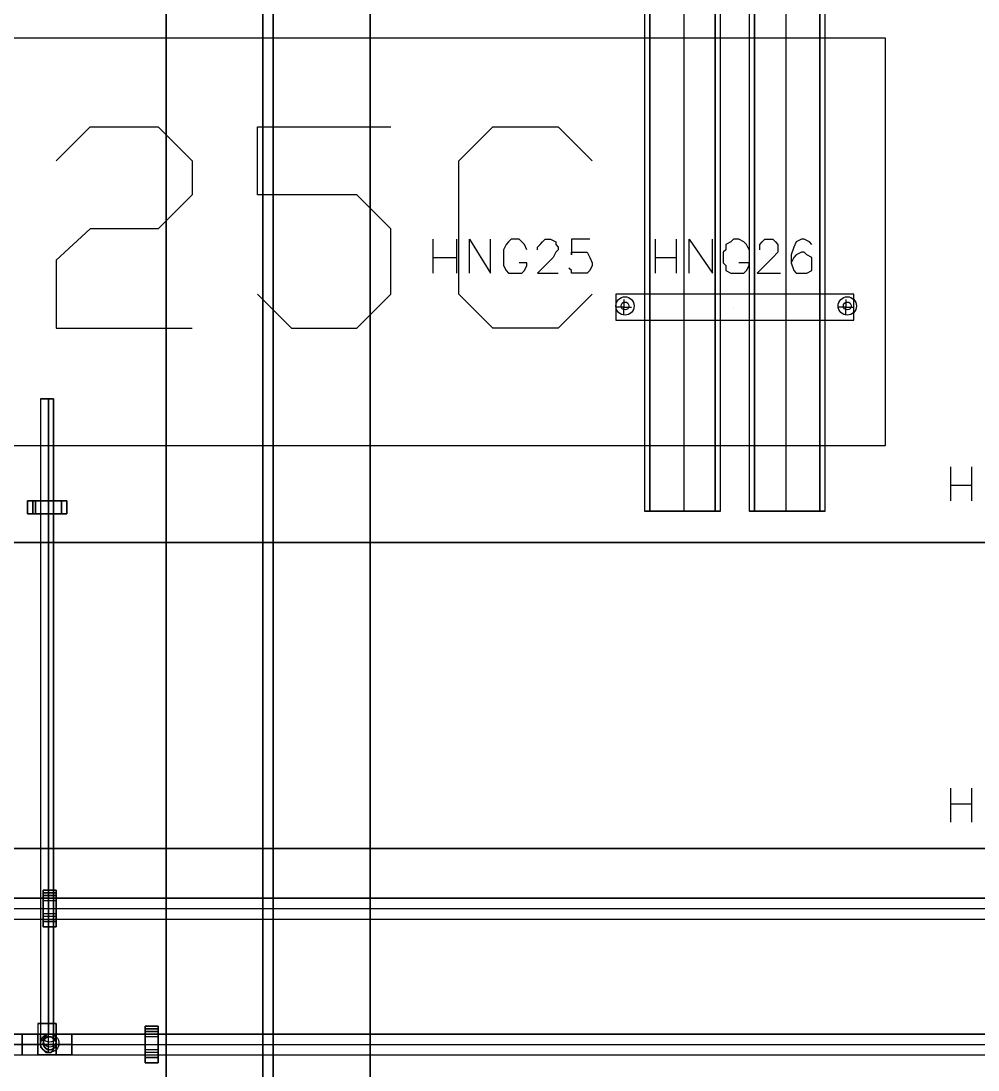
# Model space of a CAD drawing. Header units: metres. Extents: x 114 to 218, y 8 to 180.
# Drawn here: x 140.34 to 145.97, y 38.11 to 44.29 of the extents above; entities that cross this region are included whole.
import ezdxf

# ---------------------------------------------------------------- set-up
doc = ezdxf.new("R2010")
doc.units = ezdxf.units.M
doc.header["$MEASUREMENT"] = 0
for name, color, linetype in [('A-2D-AREA-IDEN', 7, 'Continuous'), ('E-CNDT-PWR', 7, 'Continuous'), ('E-Hanger', 7, 'Continuous'), ('E-TFP-HANGER', 7, 'Continuous'), ('E-TRAY-STD', 7, 'Continuous'), ('PI-Hanger', 7, 'Continuous'), ('PI-HWR-Pipe', 7, 'Continuous'), ('PI-HWS-Fitting', 7, 'Continuous'), ('PI-HWS-Pipe', 7, 'Continuous'), ('S-3D-BEAM', 7, 'Continuous')]:
    doc.layers.add(name, color=color, linetype=linetype)

msp = doc.modelspace()

# ---------------------------------------------------------------- linework, layer by layer
at = {"layer": 'A-2D-AREA-IDEN', "color": 9, "true_color": 0xbababa}
for points in [[(145.4239, 44.1866), (145.4239, 41.787), (138.2253, 41.787), (138.2253, 44.1866), (145.4239, 44.1866)], [(140.5479, 43.4636), (140.7479, 43.6636), (141.1478, 43.6636), (141.3478, 43.4636), (141.3478, 43.2637), (141.1478, 43.0637), (140.7479, 43.0637), (140.5479, 42.8791), (140.5479, 42.4792), (141.3478, 42.4792)], [(141.7323, 42.6792), (141.9323, 42.4792), (142.3168, 42.4792), (142.5168, 42.6792), (142.5168, 43.0637), (142.3168, 43.2637), (141.7323, 43.2637), (141.7323, 43.6636), (142.5168, 43.6636)], [(143.7012, 42.6792), (143.5012, 42.4792), (143.1167, 42.4792), (142.9167, 42.6792), (142.9167, 43.4636), (143.1167, 43.6636), (143.5012, 43.6636), (143.7012, 43.4636)]]:
    msp.add_lwpolyline(points, dxfattribs=at)
at = {"layer": 'E-CNDT-PWR', "color": 113, "true_color": 0x6edda5}
for points in [[(144.0088, 68.6435), (144.0396, 68.6435), (144.1165, 68.6435), (144.2395, 68.6435), (144.3472, 68.6435), (144.4241, 68.6435), (144.4549, 68.6435), (144.4241, 68.6435), (144.3472, 68.6435), (144.2395, 68.6435), (144.1165, 68.6435), (144.0396, 68.6435), (144.0088, 68.6435), (144.0088, 41.4025)], [(144.0396, 68.6435), (144.0396, 41.4025), (144.0396, 68.6435)], [(144.2395, 68.6435), (144.2395, 41.4025)], [(144.2395, 68.6435), (144.2395, 41.4025)], [(144.4241, 68.6435), (144.4241, 41.4025), (144.4241, 68.6435)], [(144.4549, 41.4025), (144.4549, 68.6435)], [(144.6241, 68.6435), (144.6548, 68.6435), (144.7317, 68.6435), (144.8394, 68.6435), (144.9625, 68.6435), (145.0394, 68.6435), (145.0701, 68.6435), (145.0394, 68.6435), (144.9625, 68.6435), (144.8394, 68.6435), (144.7317, 68.6435), (144.6548, 68.6435), (144.6241, 68.6435), (144.6241, 41.4025)], [(144.6548, 68.6435), (144.6548, 41.4025), (144.6548, 68.6435)], [(144.8394, 68.6435), (144.8394, 41.4025)], [(144.8394, 68.6435), (144.8394, 41.4025)], [(145.0394, 68.6435), (145.0394, 41.4025), (145.0394, 68.6435)], [(145.0701, 41.4025), (145.0701, 68.6435)], [(144.4549, 41.4025), (144.4241, 41.4025), (144.3472, 41.4025), (144.2395, 41.4025), (144.1165, 41.4025), (144.0396, 41.4025), (144.0088, 41.4025), (144.0396, 41.4025), (144.1165, 41.4025), (144.2395, 41.4025), (144.3472, 41.4025), (144.4241, 41.4025), (144.4549, 41.4025)], [(144.4549, 41.4025), (144.4241, 41.4025), (144.3472, 41.4025), (144.2395, 41.4025), (144.1165, 41.4025), (144.0396, 41.4025), (144.0088, 41.4025), (144.0396, 41.4025), (144.1165, 41.4025), (144.2395, 41.4025), (144.3472, 41.4025), (144.4241, 41.4025), (144.4549, 41.4025)], [(144.2395, 41.4025), (144.2395, 41.4025)], [(144.2395, 41.4025), (144.2395, 41.4025)], [(145.0701, 41.4025), (145.0394, 41.4025), (144.9625, 41.4025), (144.8394, 41.4025), (144.7317, 41.4025), (144.6548, 41.4025), (144.6241, 41.4025), (144.6548, 41.4025), (144.7317, 41.4025), (144.8394, 41.4025), (144.9625, 41.4025), (145.0394, 41.4025), (145.0701, 41.4025)], [(145.0701, 41.4025), (145.0394, 41.4025), (144.9625, 41.4025), (144.8394, 41.4025), (144.7317, 41.4025), (144.6548, 41.4025), (144.6241, 41.4025), (144.6548, 41.4025), (144.7317, 41.4025), (144.8394, 41.4025), (144.9625, 41.4025), (145.0394, 41.4025), (145.0701, 41.4025)], [(144.8394, 41.4025), (144.8394, 41.4025)], [(144.8394, 41.4025), (144.8394, 41.4025)]]:
    msp.add_lwpolyline(points, dxfattribs=at)
at = {"layer": 'E-Hanger', "color": 3, "true_color": 0x00ff00}
for points in [[(143.8396, 42.5253), (145.2393, 42.5253), (145.2393, 42.6792), (143.8396, 42.6792), (143.8396, 42.5253), (145.2393, 42.5253), (145.2393, 42.6792), (143.8396, 42.6792), (143.8396, 42.6792), (143.8396, 42.5253), (143.8396, 42.5253)], [(143.8396, 42.6792), (143.8396, 42.6792)], [(145.2393, 42.6792), (145.2393, 42.6792)], [(145.2393, 42.6792), (145.2393, 42.6792)], [(143.8704, 42.6022), (143.8704, 42.6022)], [(143.8858, 42.633), (143.8858, 42.633)], [(143.9165, 42.6022), (143.9165, 42.6022)], [(144.5318, 42.6022), (144.5318, 42.6022)], [(145.1624, 42.6022), (145.1624, 42.6022)], [(145.1932, 42.633), (145.1932, 42.633)], [(145.2086, 42.6022), (145.2086, 42.6022)], [(143.8396, 42.5253), (143.8396, 42.5253)], [(143.8396, 42.5253), (143.8396, 42.5253)], [(143.8858, 42.5715), (143.8858, 42.5715)], [(145.1932, 42.5715), (145.1932, 42.5715)], [(145.2393, 42.5253), (145.2393, 42.5253)], [(145.2393, 42.5253), (145.2393, 42.5253)]]:
    msp.add_lwpolyline(points, dxfattribs=at)
for centre in [(143.8934, 42.6099), (143.8934, 42.6099), (143.8934, 42.6099), (143.8934, 42.6099), (145.2009, 42.6099), (145.2009, 42.6099), (145.2009, 42.6099), (145.2009, 42.6099)]:
    msp.add_circle(centre, 0.0231, dxfattribs=at)
at = {"layer": 'E-TFP-HANGER', "color": 3, "true_color": 0x00ff00}
for points in [[(142.7629, 43.0022), (142.7629, 42.8022)], [(142.9013, 43.0022), (142.9013, 42.8022)], [(142.9782, 42.8022), (142.9782, 43.0022), (143.1013, 42.8022), (143.1013, 43.0022)], [(143.3166, 42.9406), (143.3013, 42.9714), (143.2859, 42.9868), (143.2705, 43.0022), (143.2243, 43.0022), (143.209, 42.9868), (143.1936, 42.9714), (143.1782, 42.9406), (143.1782, 42.9253), (143.1782, 42.8637), (143.1782, 42.8483), (143.1936, 42.8176), (143.209, 42.8022), (143.2243, 42.8022), (143.2705, 42.8022), (143.2859, 42.8022), (143.3013, 42.8176), (143.3166, 42.8483), (143.3166, 42.8637), (143.2705, 42.8637)], [(143.3782, 42.9406), (143.3782, 42.956), (143.3935, 42.9714), (143.4089, 42.9868), (143.4243, 43.0022), (143.4551, 43.0022), (143.4858, 42.9868), (143.4858, 42.9714), (143.5012, 42.956), (143.5012, 42.9406), (143.4858, 42.9253), (143.4704, 42.8945), (143.3782, 42.8022), (143.5012, 42.8022)], [(143.6858, 43.0022), (143.5781, 43.0022), (143.5781, 42.9099), (143.5781, 42.9253), (143.6089, 42.9253), (143.6396, 42.9253), (143.6704, 42.9253), (143.6858, 42.8945), (143.7012, 42.8637), (143.7012, 42.8483), (143.6858, 42.8176), (143.6704, 42.8022), (143.6396, 42.8022), (143.6089, 42.8022), (143.5781, 42.8022), (143.5781, 42.8176), (143.5627, 42.833)], [(144.0703, 43.0022), (144.0703, 42.8022)], [(144.1934, 43.0022), (144.1934, 42.8022)], [(144.2703, 42.8022), (144.2703, 43.0022), (144.4087, 42.8022), (144.4087, 43.0022)], [(144.6241, 42.9406), (144.6087, 42.9714), (144.5933, 42.9868), (144.5625, 43.0022), (144.5318, 43.0022), (144.5164, 42.9868), (144.4856, 42.9714), (144.4856, 42.9406), (144.4703, 42.9253), (144.4703, 42.8637), (144.4856, 42.8483), (144.4856, 42.8176), (144.5164, 42.8022), (144.5318, 42.8022), (144.5625, 42.8022), (144.5933, 42.8022), (144.6087, 42.8176), (144.6241, 42.8483), (144.6241, 42.8637), (144.5625, 42.8637)], [(144.6856, 42.9406), (144.6856, 42.956), (144.6856, 42.9714), (144.701, 42.9868), (144.7164, 43.0022), (144.7625, 43.0022), (144.7779, 42.9868), (144.7933, 42.9714), (144.7933, 42.956), (144.7933, 42.9406), (144.7933, 42.9253), (144.7625, 42.8945), (144.6702, 42.8022), (144.8087, 42.8022)], [(144.9932, 42.9714), (144.9779, 42.9868), (144.9471, 43.0022), (144.9317, 43.0022), (144.901, 42.9868), (144.8856, 42.956), (144.8702, 42.9099), (144.8702, 42.8637), (144.8856, 42.8176), (144.901, 42.8022), (144.9317, 42.8022), (144.9471, 42.8022), (144.9625, 42.8022), (144.9932, 42.8176), (144.9932, 42.8483), (144.9932, 42.8637), (144.9932, 42.8945), (144.9625, 42.9099), (144.9471, 42.9253), (144.9317, 42.9253), (144.901, 42.9099), (144.8856, 42.8945), (144.8702, 42.8637)], [(142.7629, 42.8945), (142.9013, 42.8945)], [(144.0703, 42.8945), (144.1934, 42.8945)], [(143.8858, 42.6484), (143.8858, 42.6022), (143.9319, 42.6022)], [(145.1932, 42.6484), (145.1932, 42.6022), (145.2393, 42.6022)], [(143.8858, 42.5561), (143.8858, 42.6022), (143.8396, 42.6022)], [(143.8858, 42.6022), (143.8858, 42.6022)], [(143.8858, 42.6022), (143.8858, 42.6022)], [(143.9319, 42.6022), (143.9319, 42.6022)], [(145.1932, 42.5561), (145.1932, 42.6022), (145.147, 42.6022)], [(145.1932, 42.6022), (145.1932, 42.6022)], [(145.1932, 42.6022), (145.1932, 42.6022)], [(145.2393, 42.6022), (145.2393, 42.6022)], [(145.8085, 41.664), (145.8085, 41.464)], [(145.9315, 41.664), (145.9315, 41.464)], [(145.8085, 41.5563), (145.9315, 41.5563)], [(145.8085, 39.772), (145.8085, 39.572)], [(145.9315, 39.772), (145.9315, 39.572)], [(145.8085, 39.6797), (145.9315, 39.6797)]]:
    msp.add_lwpolyline(points, dxfattribs=at)
for centre in [(143.8934, 42.6099), (145.2009, 42.6099)]:
    msp.add_circle(centre, 0.0538, dxfattribs=at)
at = {"layer": 'E-TRAY-STD', "color": 32, "true_color": 0xdd6e00}
for points in [[(126.489, 41.2179), (167.4659, 41.2179), (167.4659, 39.4182), (126.489, 39.4182), (126.489, 41.2179)], [(167.4659, 39.4182), (167.4659, 41.2179), (126.489, 41.2179), (126.489, 39.4182), (167.4659, 39.4182)]]:
    msp.add_lwpolyline(points, dxfattribs=at)
at = {"layer": 'PI-Hanger', "color": 2, "true_color": 0xffff00}
for points in [[(140.3787, 41.464), (140.6095, 41.464)], [(140.6095, 41.464), (140.6095, 41.3871), (140.3787, 41.3871), (140.3787, 41.464), (140.3787, 41.3871), (140.6095, 41.3871), (140.6095, 41.464), (140.3787, 41.464)], [(140.3787, 41.464), (140.3787, 41.464)], [(140.4095, 41.464), (140.4095, 41.3871), (140.4095, 41.464)], [(140.4095, 41.3871), (140.4249, 41.3871), (140.4249, 41.464), (140.4095, 41.464), (140.4402, 41.464), (140.5018, 41.464), (140.5633, 41.464), (140.5787, 41.464), (140.5479, 41.464), (140.5018, 41.464), (140.4402, 41.464), (140.4249, 41.464), (140.4249, 41.3871)], [(140.4095, 41.464), (140.4095, 41.464)], [(140.4095, 41.464), (140.4095, 41.464)], [(140.4249, 41.464), (140.4249, 41.464)], [(140.4249, 41.464), (140.4249, 41.464)], [(140.4556, 41.464), (140.4556, 41.3871)], [(140.4556, 41.464), (140.4556, 41.3871)], [(140.4864, 41.4332), (140.4864, 41.4332)], [(140.5018, 41.4332), (140.5018, 41.4332), (140.5018, 41.4332), (140.5018, 41.4332)], [(140.5325, 41.464), (140.5325, 41.3871)], [(140.5325, 41.464), (140.5325, 41.3871)], [(140.5787, 41.464), (140.5787, 41.3871), (140.5787, 41.464), (140.5787, 41.3871), (140.5787, 41.464)], [(140.5787, 41.464), (140.5787, 41.464)], [(140.5787, 41.464), (140.5787, 41.464)], [(140.5787, 41.464), (140.5787, 41.464)], [(140.5787, 41.464), (140.5787, 41.464)], [(140.6095, 41.464), (140.6095, 41.464)], [(140.4095, 41.3871), (140.4402, 41.3871), (140.5018, 41.3871), (140.5633, 41.3871), (140.5787, 41.3871)], [(140.4095, 41.3871), (140.4095, 41.3871)], [(140.4095, 41.3871), (140.4095, 41.3871)], [(140.5787, 41.3871), (140.5479, 41.3871), (140.5018, 41.3871), (140.4402, 41.3871), (140.4249, 41.3871)], [(140.4249, 41.3871), (140.4249, 41.3871)], [(140.4249, 41.3871), (140.4249, 41.3871)], [(140.5787, 41.3871), (140.5787, 41.3871)], [(140.5787, 41.3871), (140.5787, 41.3871)], [(140.5787, 41.3871), (140.5787, 41.3871)], [(140.5787, 41.3871), (140.5787, 41.3871)], [(140.6095, 41.3871), (140.6095, 41.3871)], [(140.5479, 38.9568), (140.471, 38.9568), (140.471, 39.1721), (140.5479, 39.1721), (140.471, 39.1721), (140.471, 38.9568), (140.5479, 38.9568), (140.5479, 39.1721)], [(140.471, 39.1567), (140.471, 39.126), (140.471, 39.0644), (140.471, 39.0029), (140.471, 38.9875)], [(140.5479, 39.1567), (140.471, 39.1567), (140.5479, 39.1567)], [(140.471, 39.1567), (140.471, 39.1414), (140.5479, 39.1414), (140.5479, 39.1567), (140.5479, 39.126), (140.5479, 39.0644), (140.5479, 39.0029), (140.5479, 38.9875), (140.5479, 39.0183), (140.5479, 39.0644), (140.5479, 39.126), (140.5479, 39.1414), (140.471, 39.1414)], [(140.471, 39.1567), (140.471, 39.1567)], [(140.471, 39.1567), (140.471, 39.1567)], [(140.471, 38.9875), (140.471, 39.0183), (140.471, 39.0644), (140.471, 39.126), (140.471, 39.1414)], [(140.471, 39.1414), (140.471, 39.1414)], [(140.471, 39.1414), (140.471, 39.1414)], [(140.5479, 39.1721), (140.5479, 38.9568)], [(140.5479, 39.1721), (140.5479, 39.1721)], [(140.5479, 39.1567), (140.5479, 39.1567)], [(140.5479, 39.1567), (140.5479, 39.1567)], [(140.5479, 39.1414), (140.5479, 39.1414)], [(140.5479, 39.1414), (140.5479, 39.1414)], [(140.5479, 39.1106), (140.471, 39.1106)], [(140.5479, 39.1106), (140.471, 39.1106)], [(140.5325, 39.0798), (140.5325, 39.0798)], [(140.5479, 39.0337), (140.471, 39.0337)], [(140.5479, 39.0183), (140.471, 39.0183)], [(140.5172, 39.0644), (140.5172, 39.0644)], [(140.5325, 39.0644), (140.5325, 39.0644), (140.5325, 39.0644)], [(140.5325, 39.0644), (140.5325, 39.0644)], [(140.5479, 38.9875), (140.471, 38.9875), (140.5479, 38.9875), (140.471, 38.9875), (140.5479, 38.9875)], [(140.471, 38.9875), (140.471, 38.9875)], [(140.471, 38.9875), (140.471, 38.9875)], [(140.471, 38.9875), (140.471, 38.9875)], [(140.471, 38.9875), (140.471, 38.9875)], [(140.471, 38.9568), (140.471, 38.9568)], [(140.5479, 38.9875), (140.5479, 38.9875)], [(140.5479, 38.9875), (140.5479, 38.9875)], [(140.5479, 38.9875), (140.5479, 38.9875)], [(140.5479, 38.9875), (140.5479, 38.9875)], [(140.5479, 38.9568), (140.5479, 38.9568)], [(141.1478, 38.1569), (141.0709, 38.1569), (141.0709, 38.3723), (141.1478, 38.3723), (141.0709, 38.3723), (141.0709, 38.1569), (141.1478, 38.1569), (141.1478, 38.3723)], [(141.0709, 38.3569), (141.0709, 38.3261), (141.0709, 38.2646), (141.0709, 38.2031), (141.0709, 38.1877)], [(141.1478, 38.3569), (141.0709, 38.3569), (141.1478, 38.3569)], [(141.0709, 38.3569), (141.0709, 38.3415), (141.1478, 38.3415), (141.1478, 38.3569), (141.1478, 38.3261), (141.1478, 38.2646), (141.1478, 38.2031), (141.1478, 38.1877), (141.1478, 38.2185), (141.1478, 38.2646), (141.1478, 38.3261), (141.1478, 38.3415), (141.0709, 38.3415)], [(141.0709, 38.3569), (141.0709, 38.3569)], [(141.0709, 38.3569), (141.0709, 38.3569)], [(141.0709, 38.1877), (141.0709, 38.2185), (141.0709, 38.2646), (141.0709, 38.3261), (141.0709, 38.3415)], [(141.0709, 38.3415), (141.0709, 38.3415)], [(141.0709, 38.3415), (141.0709, 38.3415)], [(141.1478, 38.3723), (141.1478, 38.1569)], [(141.1478, 38.3723), (141.1478, 38.3723)], [(141.1478, 38.3569), (141.1478, 38.3569)], [(141.1478, 38.3569), (141.1478, 38.3569)], [(141.1478, 38.3415), (141.1478, 38.3415)], [(141.1478, 38.3415), (141.1478, 38.3415)], [(141.1478, 38.3107), (141.0709, 38.3107)], [(141.1478, 38.3107), (141.0709, 38.3107)], [(141.1324, 38.28), (141.1324, 38.28)], [(141.1478, 38.2338), (141.0709, 38.2338)], [(141.1478, 38.2185), (141.0709, 38.2185)], [(141.1171, 38.2646), (141.1171, 38.2646)], [(141.1324, 38.2646), (141.1324, 38.2646), (141.1324, 38.2646)], [(141.1324, 38.2646), (141.1324, 38.2646)], [(141.1478, 38.1877), (141.0709, 38.1877), (141.1478, 38.1877), (141.0709, 38.1877), (141.1478, 38.1877)], [(141.0709, 38.1877), (141.0709, 38.1877)], [(141.0709, 38.1877), (141.0709, 38.1877)], [(141.0709, 38.1877), (141.0709, 38.1877)], [(141.0709, 38.1877), (141.0709, 38.1877)], [(141.0709, 38.1569), (141.0709, 38.1569)], [(141.1478, 38.1877), (141.1478, 38.1877)], [(141.1478, 38.1877), (141.1478, 38.1877)], [(141.1478, 38.1877), (141.1478, 38.1877)], [(141.1478, 38.1877), (141.1478, 38.1877)], [(141.1478, 38.1569), (141.1478, 38.1569)]]:
    msp.add_lwpolyline(points, dxfattribs=at)
at = {"layer": 'PI-HWR-Pipe', "color": 5, "true_color": 0x0000ff}
for points in [[(126.489, 39.0644), (151.0998, 39.0644), (151.0998, 42.8022)], [(139.948, 39.126), (139.948, 39.1106), (139.948, 39.0644), (139.948, 39.0337), (139.948, 39.0029), (139.948, 39.0337), (139.948, 39.0644), (139.948, 39.1106), (139.948, 39.126), (151.0229, 39.126)], [(151.0229, 39.126), (139.948, 39.126)], [(139.948, 39.0644), (151.0229, 39.0644)], [(139.948, 39.0644), (139.948, 39.0644), (151.0229, 39.0644)], [(139.948, 39.0029), (151.0229, 39.0029)], [(139.948, 39.0029), (151.0229, 39.0029)]]:
    msp.add_lwpolyline(points, dxfattribs=at)
at = {"layer": 'PI-HWS-Fitting', "color": 1, "true_color": 0xff0000}
for points in [[(140.5479, 38.3876), (140.5325, 38.3876), (140.5018, 38.3876), (140.4556, 38.3876), (140.4402, 38.3876), (140.4556, 38.3876), (140.5018, 38.3876), (140.5325, 38.3876), (140.5018, 38.3876), (140.471, 38.3876), (140.4556, 38.3876), (140.471, 38.3876), (140.5018, 38.3876), (140.5325, 38.3876), (140.5479, 38.3876)], [(140.4402, 38.3876), (140.4402, 38.3261)], [(140.4402, 38.3876), (140.4402, 38.3261)], [(140.5325, 38.3261), (140.5018, 38.3261), (140.471, 38.3261), (140.4556, 38.3261), (140.471, 38.3261), (140.5018, 38.3261), (140.5325, 38.3261), (140.5325, 38.3876)], [(140.4556, 38.3876), (140.4556, 38.3261)], [(140.4556, 38.3876), (140.4556, 38.3261)], [(140.5018, 38.3876), (140.5018, 38.3261)], [(140.5018, 38.3876), (140.5018, 38.3261)], [(140.5018, 38.3876), (140.5018, 38.3261)], [(140.5018, 38.3876), (140.5018, 38.3261)], [(140.5018, 38.3876), (140.5018, 38.3876)], [(140.5018, 38.3876), (140.5018, 38.3876)], [(140.5325, 38.3261), (140.5325, 38.3876)], [(140.5479, 38.3876), (140.5479, 38.3261)], [(140.5479, 38.3261), (140.5479, 38.3876)], [(140.348, 38.3261), (140.348, 38.3107), (140.348, 38.2646), (140.348, 38.2338), (140.348, 38.2031), (140.348, 38.2338), (140.348, 38.2646), (140.348, 38.3107), (140.348, 38.3261), (140.348, 38.3107), (140.348, 38.2646), (140.348, 38.2185), (140.348, 38.2031), (140.348, 38.2185), (140.348, 38.2646), (140.348, 38.3107), (140.348, 38.3261)], [(140.348, 38.3261), (140.4402, 38.3261)], [(140.348, 38.3261), (140.4402, 38.3261)], [(140.5479, 38.3261), (140.4402, 38.3261), (140.348, 38.3261)], [(140.4402, 38.3261), (140.348, 38.3261)], [(140.4402, 38.2031), (140.4402, 38.2338), (140.4402, 38.2646), (140.4402, 38.3107), (140.4402, 38.3261), (140.4402, 38.3107), (140.4402, 38.2646), (140.4402, 38.2338), (140.4402, 38.2031), (140.4402, 38.2338), (140.4402, 38.2646), (140.4402, 38.3107), (140.4402, 38.3261), (140.4402, 38.3107), (140.4402, 38.2646), (140.4402, 38.2338), (140.4402, 38.2031), (140.4402, 38.2185), (140.4402, 38.2646), (140.4402, 38.3107), (140.4402, 38.3261), (140.4402, 38.3107), (140.4402, 38.2646), (140.4402, 38.2185), (140.4402, 38.2031)], [(140.5479, 38.3261), (140.4402, 38.3261)], [(140.4402, 38.3261), (140.4556, 38.3261), (140.5018, 38.3261), (140.5325, 38.3261), (140.5479, 38.3261), (140.5325, 38.3261), (140.5018, 38.3261), (140.4556, 38.3261), (140.4402, 38.3261)], [(140.5325, 38.3261), (140.5018, 38.3261), (140.471, 38.3261), (140.4556, 38.3261), (140.471, 38.3261), (140.5018, 38.3261), (140.5325, 38.3261)], [(140.4556, 38.3261), (140.471, 38.3261), (140.5018, 38.3261), (140.5325, 38.3261), (140.5018, 38.3261), (140.471, 38.3261), (140.4556, 38.3261)], [(140.4556, 38.3261), (140.4556, 38.3261)], [(140.4556, 38.3261), (140.471, 38.3261), (140.5018, 38.3261), (140.5325, 38.3261), (140.5018, 38.3261), (140.471, 38.3261), (140.4556, 38.3261)], [(140.4556, 38.2646), (140.4556, 38.28), (140.4556, 38.3261)], [(140.4556, 38.3261), (140.4556, 38.3261)], [(140.4556, 38.3261), (140.4556, 38.28), (140.4556, 38.2646)], [(140.5018, 38.3107), (140.4864, 38.3107), (140.471, 38.2954), (140.4556, 38.28), (140.4556, 38.2646), (140.4556, 38.2492), (140.471, 38.2338), (140.4864, 38.2185), (140.5018, 38.2185), (140.5172, 38.2185), (140.5325, 38.2338), (140.5325, 38.2492), (140.5325, 38.2646), (140.5325, 38.28), (140.5325, 38.2954), (140.5172, 38.3107), (140.5018, 38.3107)], [(140.5018, 38.3261), (140.5018, 38.3261)], [(140.5018, 38.3261), (140.5018, 38.3261)], [(140.5018, 38.2185), (140.5018, 38.2492), (140.5018, 38.3261)], [(140.5018, 38.3107), (140.5018, 38.3261)], [(140.5018, 38.3261), (140.5018, 38.3261)], [(140.5018, 38.3261), (140.5018, 38.3261)], [(140.5018, 38.3107), (140.5018, 38.3107)], [(140.5018, 38.3107), (140.5018, 38.3107)], [(140.5018, 38.3107), (140.5018, 38.3107)], [(140.5018, 38.3107), (140.5018, 38.3107)], [(140.5018, 38.3107), (140.5018, 38.3107)], [(140.5018, 38.3107), (140.5018, 38.3107)], [(140.5018, 38.3107), (140.5018, 38.3107)], [(140.5018, 38.3107), (140.5018, 38.3107)], [(140.5018, 38.3107), (140.5018, 38.3107)], [(140.5018, 38.3107), (140.5018, 38.3107)], [(140.5325, 38.3261), (140.5325, 38.3261)], [(140.5325, 38.2646), (140.5325, 38.28), (140.5325, 38.3261)], [(140.5325, 38.3261), (140.5325, 38.3261)], [(140.5325, 38.2646), (140.5325, 38.28), (140.5325, 38.3261)], [(140.5479, 38.2031), (140.5479, 38.2338), (140.5479, 38.2646), (140.5479, 38.3107), (140.5479, 38.3261), (140.5479, 38.3107), (140.5479, 38.2646), (140.5479, 38.2338), (140.5479, 38.2031)], [(140.5479, 38.3261), (140.5479, 38.3107), (140.5479, 38.2646), (140.5479, 38.2338), (140.5479, 38.2031), (140.5479, 38.2338), (140.5479, 38.2646), (140.5479, 38.3107), (140.5479, 38.3261), (140.5479, 38.3107), (140.5479, 38.2646), (140.5479, 38.2185), (140.5479, 38.2031), (140.5479, 38.2185), (140.5479, 38.2646), (140.5479, 38.3107), (140.5479, 38.3261)], [(140.6402, 38.3261), (140.5479, 38.3261)], [(140.6402, 38.3261), (140.5479, 38.3261)], [(140.6402, 38.3261), (140.5479, 38.3261)], [(140.6402, 38.3261), (140.5479, 38.3261)], [(140.6402, 38.2031), (140.6402, 38.2338), (140.6402, 38.2646), (140.6402, 38.3107), (140.6402, 38.3261), (140.6402, 38.3107), (140.6402, 38.2646), (140.6402, 38.2338), (140.6402, 38.2031), (140.6402, 38.2185), (140.6402, 38.2646), (140.6402, 38.3107), (140.6402, 38.3261), (140.6402, 38.3107), (140.6402, 38.2646), (140.6402, 38.2185), (140.6402, 38.2031)], [(140.348, 38.2646), (140.4402, 38.2646)], [(140.348, 38.2646), (140.4402, 38.2646)], [(140.348, 38.2646), (140.4402, 38.2646)], [(140.348, 38.2646), (140.4402, 38.2646)], [(140.348, 38.2646), (140.348, 38.2646)], [(140.348, 38.2031), (140.4402, 38.2031)], [(140.348, 38.2031), (140.4402, 38.2031)], [(140.348, 38.2031), (140.4402, 38.2031)], [(140.348, 38.2031), (140.4402, 38.2031)], [(140.4556, 38.2646), (140.4402, 38.2646)], [(140.5479, 38.2646), (140.4402, 38.2646)], [(140.4402, 38.2646), (140.4402, 38.2646)], [(140.4402, 38.2646), (140.4402, 38.2646)], [(140.4402, 38.2646), (140.4402, 38.2646)], [(140.4402, 38.2646), (140.4402, 38.2646)], [(140.4402, 38.2646), (140.4402, 38.2646)], [(140.5479, 38.2031), (140.4402, 38.2031)], [(140.4402, 38.2031), (140.4402, 38.2031)], [(140.4402, 38.2031), (140.5479, 38.2031)], [(140.4556, 38.2646), (140.4556, 38.2646)], [(140.4556, 38.2646), (140.4556, 38.2646)], [(140.4556, 38.2646), (140.4556, 38.2646)], [(140.4556, 38.2646), (140.4556, 38.2646)], [(140.4556, 38.2646), (140.4556, 38.2646)], [(140.5018, 38.2185), (140.5018, 38.2185)], [(140.5018, 38.2185), (140.5018, 38.2185)], [(140.5018, 38.2185), (140.5018, 38.2185)], [(140.5018, 38.2185), (140.5018, 38.2185)], [(140.5018, 38.2185), (140.5018, 38.2185)], [(140.5018, 38.2185), (140.5018, 38.2185)], [(140.5018, 38.2185), (140.5018, 38.2185)], [(140.5018, 38.2185), (140.5018, 38.2185)], [(140.5479, 38.2646), (140.5325, 38.2646)], [(140.5325, 38.2646), (140.5325, 38.2646)], [(140.5325, 38.2646), (140.5325, 38.2646)], [(140.5325, 38.2646), (140.5325, 38.2646)], [(140.5325, 38.2646), (140.5325, 38.2646)], [(140.5325, 38.2646), (140.5325, 38.2646)], [(140.6402, 38.2646), (140.5479, 38.2646)], [(140.6402, 38.2646), (140.5479, 38.2646)], [(140.6402, 38.2646), (140.5479, 38.2646)], [(140.6402, 38.2646), (140.5479, 38.2646)], [(140.5479, 38.2646), (140.5479, 38.2646)], [(140.5479, 38.2646), (140.5479, 38.2646)], [(140.5479, 38.2646), (140.5479, 38.2646)], [(140.5479, 38.2646), (140.5479, 38.2646)], [(140.6402, 38.2031), (140.5479, 38.2031)], [(140.6402, 38.2031), (140.5479, 38.2031)], [(140.5479, 38.2031), (140.6402, 38.2031)], [(140.5479, 38.2031), (140.6402, 38.2031)], [(140.6402, 38.2646), (140.6402, 38.2646)]]:
    msp.add_lwpolyline(points, dxfattribs=at)
for centre, radius in [((140.5095, 38.2723), 0.0538), ((140.5095, 38.2723), 0.0538), ((140.5095, 38.2723), 0.0538), ((140.5095, 38.2723), 0.0538), ((140.5095, 38.2877), 0.0385), ((140.5095, 38.2723), 0.0385), ((140.5095, 38.2723), 0.0385), ((140.5095, 38.2723), 0.0385), ((140.5095, 38.2723), 0.0385), ((140.5095, 38.2723), 0.0385), ((140.5095, 38.2723), 0.0385), ((140.5095, 38.2723), 0.0385), ((140.5095, 38.2723), 0.0385)]:
    msp.add_circle(centre, radius, dxfattribs=at)
for radius, start, end in [(0.0385, 180, 122.73947), (0.0385, 90, 180), (0.0385, 122.70598, 57.32547), (0.0384, 57.28271, 359.95963), (0.0385, 0, 90)]:
    msp.add_arc((140.5095, 38.2723), radius, start, end, dxfattribs=at)
for points, start_tangent, end_tangent in [([(140.5095, 38.3261), (140.471, 38.3031)], (-1, 0), (0, -1)), ([(140.471, 38.3031), (140.5095, 38.28)], (0, -1), (1, 0)), ([(140.5479, 38.3031), (140.5095, 38.3261)], (0, 1), (-1, 0)), ([(140.5095, 38.28), (140.5479, 38.3031)], (1, 0), (0, 1))]:
    msp.add_spline(points, degree=3, dxfattribs=dict(at, start_tangent=start_tangent, end_tangent=end_tangent))
at = {"layer": 'PI-HWS-Pipe', "color": 1, "true_color": 0xff0000}
for points in [[(126.489, 38.2646), (151.8996, 38.2646), (151.8996, 43.4021)], [(140.5325, 42.0639), (140.5018, 42.0639), (140.471, 42.0639), (140.4556, 42.0639), (140.471, 42.0639), (140.5018, 42.0639), (140.5325, 42.0639)], [(140.4556, 42.0639), (140.4556, 38.3261)], [(140.4556, 42.0639), (140.4556, 38.3261)], [(140.5018, 38.2646), (140.5018, 42.0639)], [(140.5018, 42.0639), (140.5018, 38.3261)], [(140.5018, 42.0639), (140.5018, 38.3261)], [(140.5018, 42.0639), (140.5018, 42.0639)], [(140.5325, 42.0639), (140.5325, 38.3261)], [(140.5325, 38.3261), (140.5325, 38.3261), (140.5325, 42.0639)], [(140.5018, 40.1873), (140.5018, 40.1873)], [(126.489, 38.3261), (140.4402, 38.3261)], [(140.4402, 38.3261), (126.489, 38.3261)], [(140.4402, 38.2031), (140.4402, 38.2338), (140.4402, 38.2646), (140.4402, 38.3107), (140.4402, 38.3261), (140.4402, 38.3107), (140.4402, 38.2646), (140.4402, 38.2338), (140.4402, 38.2031)], [(140.4556, 38.3261), (140.471, 38.3261), (140.5018, 38.3261), (140.5325, 38.3261), (140.5018, 38.3261), (140.471, 38.3261), (140.4556, 38.3261)], [(140.5018, 38.3107), (140.5018, 38.3107)], [(140.5479, 38.3261), (140.5479, 38.3107), (140.5479, 38.2646), (140.5479, 38.2338), (140.5479, 38.2031), (140.5479, 38.2338), (140.5479, 38.2646), (140.5479, 38.3107), (140.5479, 38.3261), (151.8227, 38.3261)], [(151.8227, 38.3261), (140.5479, 38.3261)], [(126.489, 38.2646), (140.4402, 38.2646)], [(140.4402, 38.2646), (140.4402, 38.2646), (126.489, 38.2646)], [(126.489, 38.2031), (140.4402, 38.2031)], [(126.489, 38.2031), (140.4402, 38.2031)], [(140.4556, 38.2646), (140.4556, 38.2646)], [(140.5018, 38.2185), (140.5018, 38.2185)], [(140.5325, 38.2646), (140.5325, 38.2646)], [(140.5479, 38.2646), (151.8227, 38.2646)], [(140.5479, 38.2646), (140.5479, 38.2646), (151.8227, 38.2646)], [(140.5479, 38.2031), (151.8227, 38.2031)], [(140.5479, 38.2031), (151.8227, 38.2031)]]:
    msp.add_lwpolyline(points, dxfattribs=at)
msp.add_circle((140.5095, 38.2723), 0.0385, dxfattribs=at)
msp.add_circle((140.5095, 38.2723), 0.0385, dxfattribs=at)
at = {"layer": 'S-3D-BEAM', "color": 4, "true_color": 0x00ffff}
for points in [[(141.194, 78.7185), (141.194, 24.5287), (141.194, 78.7185)], [(142.3937, 24.5287), (141.194, 24.5287), (141.194, 24.5287), (141.194, 78.7185), (142.3937, 78.7185), (142.3937, 24.5287)], [(141.194, 24.5287), (142.3937, 24.5287), (142.3937, 24.5287), (142.3937, 78.7185), (141.194, 78.7185), (141.194, 24.5287)], [(141.194, 78.7185), (141.194, 24.5287), (141.194, 78.7185)], [(141.7631, 24.5287), (141.194, 24.5287), (141.194, 24.5287), (141.194, 78.7185), (141.7631, 78.7185), (141.7631, 24.5287)], [(141.7631, 24.5287), (141.194, 24.5287), (141.7631, 24.5287), (141.7631, 24.5287), (141.7631, 78.7185), (141.194, 78.7185), (141.194, 24.5287), (142.3937, 24.5287), (141.8246, 24.5287)], [(141.7631, 78.7185), (141.7631, 24.5287), (141.7631, 78.7185)], [(141.8246, 24.5287), (142.3937, 24.5287), (142.3937, 24.5287), (142.3937, 78.7185), (141.8246, 78.7185), (141.8246, 24.5287)], [(141.8246, 78.7185), (141.8246, 24.5287), (141.8246, 78.7185)], [(142.3937, 24.5287), (141.8246, 24.5287), (141.8246, 24.5287), (141.8246, 78.7185), (142.3937, 78.7185), (142.3937, 24.5287)], [(142.3937, 78.7185), (142.3937, 24.5287), (142.3937, 78.7185)], [(142.3937, 78.7185), (142.3937, 24.5287), (142.3937, 78.7185)]]:
    msp.add_lwpolyline(points, dxfattribs=at)

doc.saveas('drawing.dxf')
